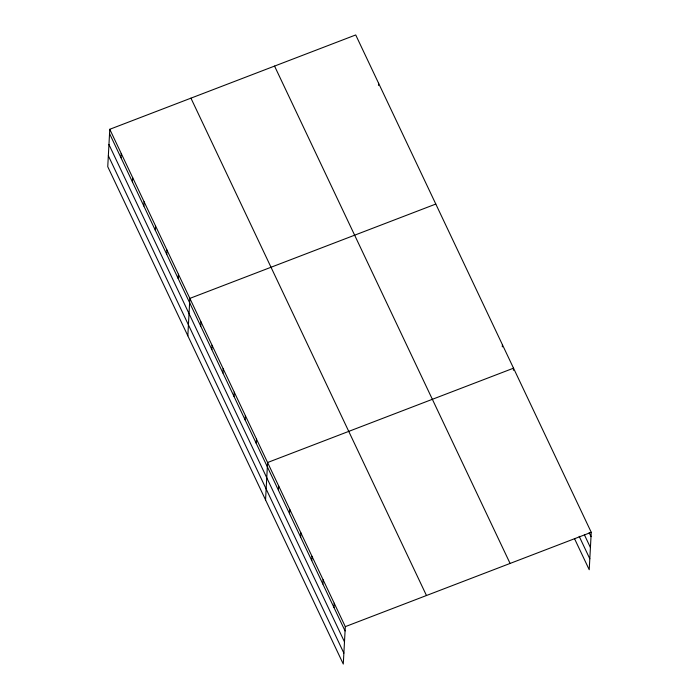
<?xml version="1.0" encoding="UTF-8"?>
<svg xmlns="http://www.w3.org/2000/svg" width="699" height="699" viewBox="0 0 699 699"><rect width="100%" height="100%" fill="white"/><g stroke="black" fill="none" stroke-linecap="round" stroke-linejoin="round"><path stroke-width="1.05" d="M109.778 129.289L107.751 166.694L343.279 664.05L345.306 626.645L109.778 129.289L355.721 34.95L591.249 532.306L589.222 569.711L574.421 538.448M120.988 157.747L121.215 153.448M132.426 181.906L132.653 177.607M143.863 206.056L144.099 201.766M155.3 230.216L155.536 225.926M166.746 254.375L166.974 250.076M178.184 278.534L178.42 274.235M187.83 335.8L189.857 298.394L435.8 204.047M200.727 326.136L200.963 321.837M211.832 349.579L212.068 345.289M222.937 373.03L223.164 368.731M234.034 396.473L234.27 392.183M245.139 419.924L245.375 415.625M256.245 443.367L256.481 439.077M265.559 499.925L267.577 462.52L513.52 368.181L513.407 370.321M278.455 490.261L278.683 485.971M289.552 513.713L289.788 509.414M300.657 537.155L300.893 532.856M311.763 560.598L311.999 556.308M322.868 584.049L323.095 579.751M333.973 607.492L334.201 603.202M378.482 85.409L378.596 83.268M502.301 346.879L502.424 344.729M345.306 626.645L591.249 532.306M589.17 532.69L591.013 536.596M584.408 534.822L590.428 547.527M579.174 536.308L589.816 558.781M274.558 66.082L510.087 563.438M190.941 98.157L426.469 595.513M109.542 133.588L345.07 630.944M108.948 144.518L344.485 641.865M108.345 155.772L343.873 653.128"/></g></svg>
